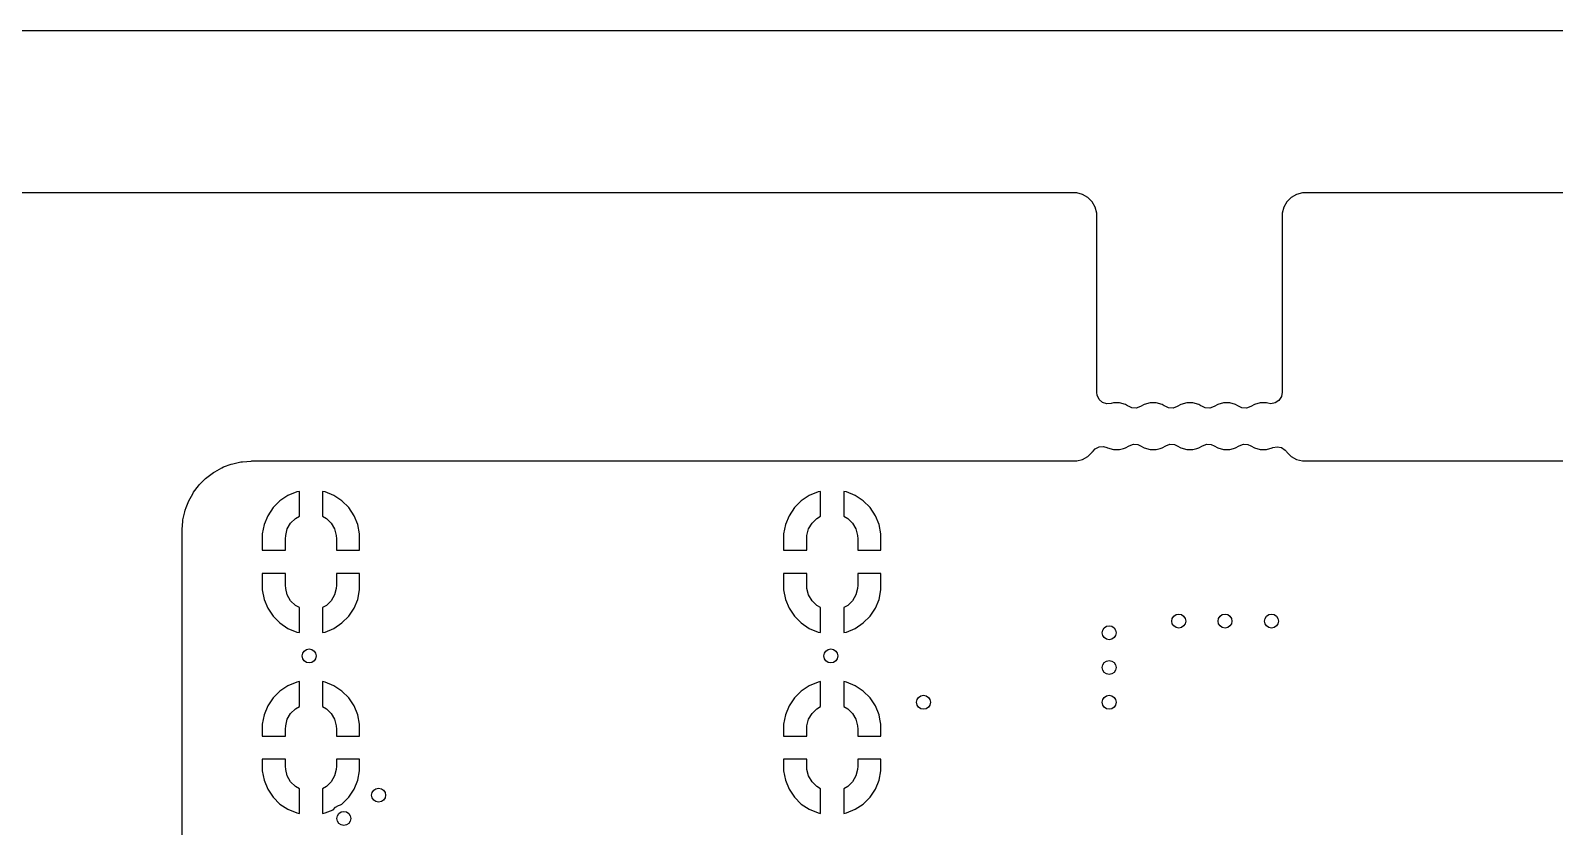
# Model space of a CAD drawing. Header units: inches. Extents: x 2.6 to 14.2, y -7.9 to -3.5.
# Drawn here: x 8.396 to 9.689, y -4.128 to -3.452 of the extents above; entities that cross this region are included whole.
import ezdxf

# ---------------------------------------------------------------- set-up
doc = ezdxf.new("R2010")
doc.units = ezdxf.units.IN
doc.header["$MEASUREMENT"] = 0
doc.layers.add('B.Cu', color=153, linetype='CONTINUOUS', true_color=0x4d7fc4)

msp = doc.modelspace()

# ---------------------------------------------------------------- linework, layer by layer
at = {"layer": 'B.Cu', "linetype": 'CONTINUOUS'}
for p, q in [((2.598, -3.4524), (14.1925, -3.4524)), ((9.2837, -3.5901), (7.512, -3.5901)), ((9.2887, -3.5914), (9.2837, -3.5901)), ((9.2932, -3.594), (9.2887, -3.5914)), ((9.2887, -3.5914), (9.2887, -3.5914)), ((9.2887, -3.5914), (9.2887, -3.5914)), ((9.2968, -3.5977), (9.2932, -3.594)), ((9.4658, -3.594), (9.4622, -3.5977)), ((9.4703, -3.5914), (9.4658, -3.594)), ((9.4753, -3.5901), (9.4703, -3.5914)), ((9.4703, -3.5914), (9.4703, -3.5914)), ((9.4703, -3.5914), (9.4703, -3.5914)), ((9.4805, -3.5901), (9.4753, -3.5901)), ((10.2679, -3.5901), (9.4805, -3.5901)), ((9.2994, -3.6022), (9.2968, -3.5977)), ((9.3008, -3.6072), (9.2994, -3.6022)), ((9.2994, -3.6022), (9.2994, -3.6022)), ((9.3008, -3.7593), (9.3008, -3.6072)), ((9.4596, -3.6022), (9.4582, -3.6072)), ((9.4582, -3.6072), (9.4582, -3.7591)), ((9.4622, -3.5977), (9.4596, -3.6022)), ((9.3011, -3.7618), (9.3008, -3.7593)), ((9.3028, -3.7653), (9.3011, -3.7618)), ((9.4575, -3.7629), (9.4553, -3.7661)), ((9.4582, -3.7591), (9.4575, -3.7629)), ((9.3057, -3.7678), (9.3028, -3.7653)), ((9.3093, -3.769), (9.3057, -3.7678)), ((9.3131, -3.7688), (9.3093, -3.769)), ((9.3149, -3.7683), (9.3131, -3.7688)), ((9.32, -3.7683), (9.3149, -3.7683)), ((9.3149, -3.7683), (9.3149, -3.7683)), ((9.3251, -3.7696), (9.32, -3.7683)), ((9.3269, -3.7707), (9.3251, -3.7696)), ((9.3251, -3.7696), (9.3251, -3.7696)), ((9.3281, -3.7714), (9.3269, -3.7707)), ((9.3305, -3.7724), (9.3281, -3.7714)), ((9.3343, -3.7726), (9.3305, -3.7724)), ((9.3379, -3.7714), (9.3343, -3.7726)), ((9.341, -3.7696), (9.3379, -3.7714)), ((9.346, -3.7683), (9.341, -3.7696)), ((9.3512, -3.7683), (9.346, -3.7683)), ((9.3562, -3.7696), (9.3512, -3.7683)), ((9.358, -3.7707), (9.3562, -3.7696)), ((9.3562, -3.7696), (9.3562, -3.7696)), ((9.3593, -3.7714), (9.358, -3.7707)), ((9.3617, -3.7724), (9.3593, -3.7714)), ((9.3655, -3.7726), (9.3617, -3.7724)), ((9.3691, -3.7714), (9.3655, -3.7726)), ((9.3722, -3.7696), (9.3691, -3.7714)), ((9.3772, -3.7683), (9.3722, -3.7696)), ((9.3824, -3.7683), (9.3772, -3.7683)), ((9.3874, -3.7696), (9.3824, -3.7683)), ((9.3892, -3.7707), (9.3874, -3.7696)), ((9.3874, -3.7696), (9.3874, -3.7696)), ((9.3905, -3.7714), (9.3892, -3.7707)), ((9.3928, -3.7724), (9.3905, -3.7714)), ((9.3967, -3.7726), (9.3928, -3.7724)), ((9.4003, -3.7714), (9.3967, -3.7726)), ((9.4034, -3.7696), (9.4003, -3.7714)), ((9.4084, -3.7683), (9.4034, -3.7696)), ((9.4136, -3.7683), (9.4084, -3.7683)), ((9.4186, -3.7696), (9.4136, -3.7683)), ((9.4204, -3.7707), (9.4186, -3.7696)), ((9.4186, -3.7696), (9.4186, -3.7696)), ((9.4216, -3.7714), (9.4204, -3.7707)), ((9.424, -3.7724), (9.4216, -3.7714)), ((9.4278, -3.7726), (9.424, -3.7724)), ((9.4314, -3.7714), (9.4278, -3.7726)), ((9.4345, -3.7696), (9.4314, -3.7714)), ((9.4395, -3.7683), (9.4345, -3.7696)), ((9.4447, -3.7683), (9.4395, -3.7683)), ((9.4459, -3.7686), (9.4447, -3.7683)), ((9.4447, -3.7683), (9.4447, -3.7683)), ((9.4484, -3.7689), (9.4459, -3.7686)), ((9.4522, -3.7682), (9.4484, -3.7689)), ((9.4553, -3.7661), (9.4522, -3.7682)), ((9.3281, -3.8046), (9.3318, -3.8033)), ((9.3318, -3.8033), (9.3356, -3.8036)), ((9.3356, -3.8036), (9.3379, -3.8046)), ((9.3593, -3.8046), (9.3629, -3.8033)), ((9.3629, -3.8033), (9.3667, -3.8036)), ((9.3667, -3.8036), (9.3691, -3.8046)), ((9.3905, -3.8046), (9.3941, -3.8033)), ((9.3941, -3.8033), (9.3979, -3.8036)), ((9.3979, -3.8036), (9.4003, -3.8046)), ((9.4216, -3.8046), (9.4253, -3.8033)), ((9.4253, -3.8033), (9.4291, -3.8036)), ((9.4291, -3.8036), (9.4314, -3.8046)), ((9.2837, -3.8175), (9.2887, -3.8162)), ((9.2887, -3.8162), (9.2932, -3.8136)), ((9.2932, -3.8136), (9.2968, -3.8099)), ((9.2968, -3.8099), (9.2972, -3.8094)), ((9.2968, -3.8099), (9.2968, -3.8099)), ((9.2972, -3.8094), (9.2973, -3.8095)), ((9.2973, -3.8095), (9.2993, -3.8072)), ((9.2993, -3.8072), (9.3027, -3.8055)), ((9.3027, -3.8055), (9.3065, -3.8053)), ((9.3065, -3.8053), (9.3092, -3.8062)), ((9.3092, -3.8062), (9.3093, -3.8061)), ((9.3093, -3.8061), (9.3098, -3.8064)), ((9.3098, -3.8064), (9.3149, -3.8077)), ((9.3149, -3.8077), (9.32, -3.8077)), ((9.32, -3.8077), (9.3233, -3.8068)), ((9.3233, -3.8068), (9.3251, -3.8064)), ((9.3251, -3.8064), (9.3281, -3.8046)), ((9.3379, -3.8046), (9.341, -3.8064)), ((9.341, -3.8064), (9.341, -3.8064)), ((9.341, -3.8064), (9.341, -3.8064)), ((9.341, -3.8064), (9.346, -3.8077)), ((9.346, -3.8077), (9.3512, -3.8077)), ((9.3512, -3.8077), (9.3545, -3.8068)), ((9.3545, -3.8068), (9.3562, -3.8064)), ((9.3562, -3.8064), (9.3593, -3.8046)), ((9.3691, -3.8046), (9.3722, -3.8064)), ((9.3722, -3.8064), (9.3772, -3.8077)), ((9.3772, -3.8077), (9.3824, -3.8077)), ((9.3824, -3.8077), (9.3857, -3.8068)), ((9.3857, -3.8068), (9.3874, -3.8064)), ((9.3874, -3.8064), (9.3905, -3.8046)), ((9.4003, -3.8046), (9.4034, -3.8064)), ((9.4034, -3.8064), (9.4084, -3.8077)), ((9.4084, -3.8077), (9.4136, -3.8077)), ((9.4136, -3.8077), (9.4169, -3.8068)), ((9.4169, -3.8068), (9.4186, -3.8064)), ((9.4186, -3.8064), (9.4216, -3.8046)), ((9.4314, -3.8046), (9.4345, -3.8064)), ((9.4345, -3.8064), (9.4345, -3.8064)), ((9.4345, -3.8064), (9.4345, -3.8064)), ((9.4345, -3.8064), (9.4395, -3.8077)), ((9.4395, -3.8077), (9.4447, -3.8077)), ((9.4447, -3.8077), (9.4497, -3.8064)), ((9.4497, -3.8064), (9.4501, -3.8062)), ((9.4497, -3.8064), (9.4497, -3.8064)), ((9.4497, -3.8064), (9.4497, -3.8064)), ((9.4497, -3.8064), (9.4497, -3.8064)), ((9.4501, -3.8062), (9.4539, -3.8054)), ((9.4539, -3.8054), (9.4576, -3.8062)), ((9.4576, -3.8062), (9.4608, -3.8083)), ((9.4608, -3.8083), (9.4617, -3.8095)), ((9.4617, -3.8095), (9.4618, -3.8094)), ((9.4618, -3.8094), (9.4622, -3.8099)), ((9.4622, -3.8099), (9.4622, -3.8099)), ((9.4622, -3.8099), (9.4658, -3.8136)), ((9.4658, -3.8136), (9.4703, -3.8162)), ((9.4703, -3.8162), (9.4753, -3.8175)), ((8.5452, -3.8315), (8.5508, -3.8273)), ((8.5508, -3.8273), (8.552, -3.8266)), ((8.552, -3.8266), (8.5581, -3.8232)), ((8.5581, -3.8232), (8.5594, -3.8226)), ((8.5594, -3.8226), (8.566, -3.8202)), ((8.566, -3.8202), (8.5673, -3.8198)), ((8.5673, -3.8198), (8.5742, -3.8183)), ((8.5742, -3.8183), (8.5756, -3.8181)), ((8.5756, -3.8181), (8.5829, -3.8176)), ((8.5829, -3.8176), (8.5836, -3.8175)), ((8.5836, -3.8175), (8.5859, -3.8175)), ((8.5859, -3.8175), (8.5859, -3.8175)), ((8.5859, -3.8175), (9.2785, -3.8175)), ((9.2785, -3.8175), (9.2837, -3.8175)), ((9.4753, -3.8175), (10.2679, -3.8175)), ((8.534, -3.8441), (8.5382, -3.8385)), ((8.5382, -3.8385), (8.5391, -3.8374)), ((8.5391, -3.8374), (8.5441, -3.8325)), ((8.5441, -3.8325), (8.5452, -3.8315)), ((8.5277, -3.8571), (8.5293, -3.8527)), ((8.5293, -3.8527), (8.5299, -3.8514)), ((8.5299, -3.8514), (8.5333, -3.8453)), ((8.5333, -3.8453), (8.534, -3.8441)), ((8.6073, -3.8514), (8.6015, -3.8571)), ((8.614, -3.8468), (8.6073, -3.8514)), ((8.6216, -3.8437), (8.614, -3.8468)), ((8.614, -3.8468), (8.614, -3.8468)), ((8.6238, -3.8433), (8.6216, -3.8437)), ((8.6238, -3.8644), (8.6238, -3.8433)), ((8.6238, -3.8433), (8.6238, -3.8433)), ((8.6457, -3.8437), (8.6435, -3.8433)), ((8.6435, -3.8433), (8.6435, -3.8644)), ((8.6532, -3.8468), (8.6457, -3.8437)), ((8.66, -3.8514), (8.6532, -3.8468)), ((8.6532, -3.8468), (8.6532, -3.8468)), ((8.6657, -3.8571), (8.66, -3.8514)), ((9.0498, -3.8514), (9.044, -3.8571)), ((9.0566, -3.8468), (9.0498, -3.8514)), ((9.0641, -3.8437), (9.0566, -3.8468)), ((9.0566, -3.8468), (9.0566, -3.8468)), ((9.0663, -3.8433), (9.0641, -3.8437)), ((9.0663, -3.8644), (9.0663, -3.8433)), ((9.0663, -3.8433), (9.0663, -3.8433)), ((9.0882, -3.8437), (9.086, -3.8433)), ((9.086, -3.8433), (9.086, -3.8644)), ((9.0957, -3.8468), (9.0882, -3.8437)), ((9.1025, -3.8514), (9.0957, -3.8468)), ((9.0957, -3.8468), (9.0957, -3.8468)), ((9.1083, -3.8571), (9.1025, -3.8514)), ((8.5248, -3.8689), (8.525, -3.8675)), ((8.525, -3.8675), (8.5265, -3.8606)), ((8.5265, -3.8606), (8.5269, -3.8593)), ((8.5269, -3.8593), (8.5277, -3.8571)), ((8.597, -3.8639), (8.5939, -3.8714)), ((8.6015, -3.8571), (8.597, -3.8639)), ((8.597, -3.8639), (8.597, -3.8639)), ((8.6164, -3.8703), (8.6204, -3.8663)), ((8.6204, -3.8663), (8.6238, -3.8644)), ((8.6435, -3.8644), (8.6468, -3.8663)), ((8.6468, -3.8663), (8.6508, -3.8703)), ((8.6703, -3.8639), (8.6657, -3.8571)), ((8.6734, -3.8714), (8.6703, -3.8639)), ((8.6703, -3.8639), (8.6703, -3.8639)), ((9.0395, -3.8639), (9.0364, -3.8714)), ((9.044, -3.8571), (9.0395, -3.8639)), ((9.0395, -3.8639), (9.0395, -3.8639)), ((9.059, -3.8703), (9.063, -3.8663)), ((9.063, -3.8663), (9.0663, -3.8644)), ((9.086, -3.8644), (9.0893, -3.8663)), ((9.0893, -3.8663), (9.0933, -3.8703)), ((9.1128, -3.8639), (9.1083, -3.8571)), ((9.1159, -3.8714), (9.1128, -3.8639)), ((9.1128, -3.8639), (9.1128, -3.8639)), ((8.5242, -3.8769), (8.5243, -3.8762)), ((8.5242, -3.8781), (8.5242, -3.8769)), ((8.5242, -3.8789), (8.5242, -3.8781)), ((8.5242, -3.8794), (8.5242, -3.8789)), ((8.5242, -3.88), (8.5242, -3.8794)), ((8.5242, -4.0408), (8.5242, -3.88)), ((8.5243, -3.8754), (8.5248, -3.8689)), ((8.5243, -3.8762), (8.5243, -3.8754)), ((8.5939, -3.8714), (8.5923, -3.8794)), ((8.5923, -3.8794), (8.5923, -3.8933)), ((8.612, -3.8835), (8.6122, -3.8806)), ((8.6122, -3.8806), (8.6136, -3.8752)), ((8.6136, -3.8752), (8.6164, -3.8703)), ((8.6508, -3.8703), (8.6536, -3.8752)), ((8.6536, -3.8752), (8.6551, -3.8806)), ((8.6551, -3.8806), (8.6553, -3.8835)), ((8.675, -3.8794), (8.6734, -3.8714)), ((8.675, -3.8933), (8.675, -3.8794)), ((9.0364, -3.8714), (9.0348, -3.8794)), ((9.0348, -3.8794), (9.0348, -3.8933)), ((9.0545, -3.8835), (9.0547, -3.8806)), ((9.0547, -3.8806), (9.0561, -3.8752)), ((9.0561, -3.8752), (9.059, -3.8703)), ((9.0933, -3.8703), (9.0962, -3.8752)), ((9.0962, -3.8752), (9.0976, -3.8806)), ((9.0976, -3.8806), (9.0978, -3.8835)), ((9.1175, -3.8794), (9.1159, -3.8714)), ((9.1175, -3.8933), (9.1175, -3.8794)), ((8.5923, -3.8933), (8.5923, -3.8933)), ((8.5923, -3.8933), (8.612, -3.8933)), ((8.612, -3.8933), (8.612, -3.8835)), ((8.6553, -3.8835), (8.6553, -3.8933)), ((8.6553, -3.8933), (8.675, -3.8933)), ((8.675, -3.8933), (8.675, -3.8933)), ((9.0348, -3.8933), (9.0348, -3.8933)), ((9.0348, -3.8933), (9.0545, -3.8933)), ((9.0545, -3.8933), (9.0545, -3.8835)), ((9.0978, -3.8835), (9.0978, -3.8933)), ((9.0978, -3.8933), (9.1175, -3.8933)), ((9.1175, -3.8933), (9.1175, -3.8933)), ((8.5923, -3.913), (8.5923, -3.913)), ((8.5923, -3.913), (8.5923, -3.9269)), ((8.612, -3.913), (8.5923, -3.913)), ((8.612, -3.9228), (8.612, -3.913)), ((8.675, -3.913), (8.6553, -3.913)), ((8.6553, -3.913), (8.6553, -3.9228)), ((8.675, -3.9269), (8.675, -3.913)), ((8.675, -3.913), (8.675, -3.913)), ((9.0348, -3.913), (9.0348, -3.913)), ((9.0348, -3.913), (9.0348, -3.9269)), ((9.0545, -3.913), (9.0348, -3.913)), ((9.0545, -3.9228), (9.0545, -3.913)), ((9.1175, -3.913), (9.0978, -3.913)), ((9.0978, -3.913), (9.0978, -3.9228)), ((9.1175, -3.913), (9.1175, -3.913)), ((9.1175, -3.916), (9.1175, -3.913)), ((9.1175, -3.9269), (9.1175, -3.916)), ((8.5923, -3.9269), (8.5939, -3.9349)), ((8.6122, -3.9257), (8.612, -3.9228)), ((8.6136, -3.9311), (8.6122, -3.9257)), ((8.6164, -3.936), (8.6136, -3.9311)), ((8.6536, -3.9311), (8.6508, -3.936)), ((8.6551, -3.9257), (8.6536, -3.9311)), ((8.6553, -3.9228), (8.6551, -3.9257)), ((8.6734, -3.9349), (8.675, -3.9269)), ((9.0348, -3.9269), (9.0364, -3.9349)), ((9.0547, -3.9257), (9.0545, -3.9228)), ((9.0561, -3.9311), (9.0547, -3.9257)), ((9.059, -3.936), (9.0561, -3.9311)), ((9.0962, -3.9311), (9.0933, -3.936)), ((9.0976, -3.9257), (9.0962, -3.9311)), ((9.0978, -3.9228), (9.0976, -3.9257)), ((9.1159, -3.9349), (9.1175, -3.9269)), ((8.5939, -3.9349), (8.597, -3.9424)), ((8.597, -3.9424), (8.597, -3.9424)), ((8.597, -3.9424), (8.6015, -3.9492)), ((8.6204, -3.94), (8.6164, -3.936)), ((8.6238, -3.9419), (8.6204, -3.94)), ((8.6238, -3.963), (8.6238, -3.9419)), ((8.6468, -3.94), (8.6435, -3.9419)), ((8.6435, -3.9419), (8.6435, -3.963)), ((8.6508, -3.936), (8.6468, -3.94)), ((8.6657, -3.9492), (8.6703, -3.9424)), ((8.6703, -3.9424), (8.6734, -3.9349)), ((8.6703, -3.9424), (8.6703, -3.9424)), ((9.0364, -3.9349), (9.0395, -3.9424)), ((9.0395, -3.9424), (9.0395, -3.9424)), ((9.0395, -3.9424), (9.044, -3.9492)), ((9.063, -3.94), (9.059, -3.936)), ((9.0663, -3.9419), (9.063, -3.94)), ((9.0663, -3.963), (9.0663, -3.9419)), ((9.0893, -3.94), (9.086, -3.9419)), ((9.086, -3.9419), (9.086, -3.963)), ((9.0933, -3.936), (9.0893, -3.94)), ((9.1083, -3.9492), (9.1128, -3.9424)), ((9.1128, -3.9424), (9.1159, -3.9349)), ((9.1128, -3.9424), (9.1128, -3.9424)), ((8.6015, -3.9492), (8.6073, -3.9549)), ((8.6073, -3.9549), (8.614, -3.9595)), ((8.6532, -3.9595), (8.66, -3.9549)), ((8.66, -3.9549), (8.6657, -3.9492)), ((9.044, -3.9492), (9.0498, -3.9549)), ((9.0498, -3.9549), (9.0566, -3.9595)), ((9.0957, -3.9595), (9.1025, -3.9549)), ((9.1025, -3.9549), (9.1083, -3.9492)), ((8.614, -3.9595), (8.614, -3.9595)), ((8.614, -3.9595), (8.6216, -3.9626)), ((8.6216, -3.9626), (8.6216, -3.9626)), ((8.6216, -3.9626), (8.6238, -3.963)), ((8.6238, -3.963), (8.6238, -3.963)), ((8.6435, -3.963), (8.6457, -3.9626)), ((8.6457, -3.9626), (8.6532, -3.9595)), ((8.6457, -3.9626), (8.6457, -3.9626)), ((8.6532, -3.9595), (8.6532, -3.9595)), ((9.0566, -3.9595), (9.0566, -3.9595)), ((9.0566, -3.9595), (9.0641, -3.9626)), ((9.0641, -3.9626), (9.0641, -3.9626)), ((9.0641, -3.9626), (9.0663, -3.963)), ((9.0663, -3.963), (9.0663, -3.963)), ((9.086, -3.963), (9.0882, -3.9626)), ((9.0882, -3.9626), (9.0957, -3.9595)), ((9.0882, -3.9626), (9.0882, -3.9626)), ((9.0957, -3.9595), (9.0957, -3.9595)), ((8.614, -4.0082), (8.6073, -4.0128)), ((8.6216, -4.0051), (8.614, -4.0082)), ((8.614, -4.0082), (8.614, -4.0082)), ((8.6238, -4.0047), (8.6216, -4.0051)), ((8.6238, -4.0258), (8.6238, -4.0047)), ((8.6238, -4.0047), (8.6238, -4.0047)), ((8.6457, -4.0051), (8.6435, -4.0047)), ((8.6435, -4.0047), (8.6435, -4.0258)), ((8.6532, -4.0082), (8.6457, -4.0051)), ((8.66, -4.0128), (8.6532, -4.0082)), ((8.6532, -4.0082), (8.6532, -4.0082)), ((9.0566, -4.0082), (9.0498, -4.0128)), ((9.0641, -4.0051), (9.0566, -4.0082)), ((9.0566, -4.0082), (9.0566, -4.0082)), ((9.0663, -4.0047), (9.0641, -4.0051)), ((9.0663, -4.0258), (9.0663, -4.0047)), ((9.0663, -4.0047), (9.0663, -4.0047)), ((9.0882, -4.0051), (9.086, -4.0047)), ((9.086, -4.0047), (9.086, -4.0258)), ((9.0957, -4.0082), (9.0882, -4.0051)), ((9.1025, -4.0128), (9.0957, -4.0082)), ((9.0957, -4.0082), (9.0957, -4.0082)), ((8.6015, -4.0185), (8.597, -4.0253)), ((8.6073, -4.0128), (8.6015, -4.0185)), ((8.6657, -4.0185), (8.66, -4.0128)), ((8.6703, -4.0253), (8.6657, -4.0185)), ((9.044, -4.0185), (9.0395, -4.0253)), ((9.0498, -4.0128), (9.044, -4.0185)), ((9.1083, -4.0185), (9.1025, -4.0128)), ((9.1128, -4.0253), (9.1083, -4.0185)), ((8.5939, -4.0328), (8.5923, -4.0408)), ((8.597, -4.0253), (8.5939, -4.0328)), ((8.597, -4.0253), (8.597, -4.0253)), ((8.6136, -4.0366), (8.6164, -4.0317)), ((8.6164, -4.0317), (8.6204, -4.0277)), ((8.6204, -4.0277), (8.6238, -4.0258)), ((8.6435, -4.0258), (8.6468, -4.0277)), ((8.6468, -4.0277), (8.6508, -4.0317)), ((8.6508, -4.0317), (8.6536, -4.0366)), ((8.6734, -4.0328), (8.6703, -4.0253)), ((8.6703, -4.0253), (8.6703, -4.0253)), ((8.675, -4.0408), (8.6734, -4.0328)), ((9.0364, -4.0328), (9.0348, -4.0408)), ((9.0395, -4.0253), (9.0364, -4.0328)), ((9.0395, -4.0253), (9.0395, -4.0253)), ((9.0561, -4.0366), (9.059, -4.0317)), ((9.059, -4.0317), (9.063, -4.0277)), ((9.063, -4.0277), (9.0663, -4.0258)), ((9.086, -4.0258), (9.0893, -4.0277)), ((9.0893, -4.0277), (9.0933, -4.0317)), ((9.0933, -4.0317), (9.0962, -4.0366)), ((9.1159, -4.0328), (9.1128, -4.0253)), ((9.1128, -4.0253), (9.1128, -4.0253)), ((9.1166, -4.0365), (9.1159, -4.0328)), ((9.1169, -4.038), (9.1166, -4.0365)), ((8.5242, -4.1737), (8.5242, -4.0408)), ((8.5923, -4.0408), (8.5923, -4.0508)), ((8.612, -4.0449), (8.6122, -4.0421)), ((8.612, -4.0508), (8.612, -4.0449)), ((8.6122, -4.0421), (8.6136, -4.0366)), ((8.6536, -4.0366), (8.6551, -4.0421)), ((8.6551, -4.0421), (8.6553, -4.0449)), ((8.6553, -4.0449), (8.6553, -4.0508)), ((8.675, -4.0508), (8.675, -4.0408)), ((8.675, -4.0408), (8.675, -4.0408)), ((9.0348, -4.0408), (9.0348, -4.0508)), ((9.0545, -4.0449), (9.0547, -4.0421)), ((9.0545, -4.0508), (9.0545, -4.0449)), ((9.0547, -4.0421), (9.0561, -4.0366)), ((9.0962, -4.0366), (9.0976, -4.0421)), ((9.0976, -4.0421), (9.0978, -4.0449)), ((9.0978, -4.0449), (9.0978, -4.0508)), ((9.1175, -4.0408), (9.1169, -4.038)), ((9.1175, -4.0508), (9.1175, -4.0408)), ((8.5923, -4.0508), (8.5923, -4.0508)), ((8.5923, -4.0508), (8.612, -4.0508)), ((8.6553, -4.0508), (8.675, -4.0508)), ((8.675, -4.0508), (8.675, -4.0508)), ((9.0348, -4.0508), (9.0348, -4.0508)), ((9.0348, -4.0508), (9.0545, -4.0508)), ((9.0978, -4.0508), (9.1175, -4.0508)), ((9.1175, -4.0508), (9.1175, -4.0508)), ((8.5923, -4.0705), (8.5923, -4.0705)), ((8.5923, -4.0705), (8.5923, -4.0804)), ((8.612, -4.0705), (8.5923, -4.0705)), ((8.612, -4.0764), (8.612, -4.0705)), ((8.675, -4.0705), (8.6553, -4.0705)), ((8.6553, -4.0705), (8.6553, -4.0764)), ((8.675, -4.0804), (8.675, -4.0705)), ((8.675, -4.0705), (8.675, -4.0705)), ((9.0348, -4.0705), (9.0348, -4.0705)), ((9.0348, -4.0705), (9.0348, -4.0804)), ((9.0545, -4.0705), (9.0348, -4.0705)), ((9.0545, -4.0764), (9.0545, -4.0705)), ((9.1175, -4.0705), (9.0978, -4.0705)), ((9.0978, -4.0705), (9.0978, -4.0764)), ((9.1175, -4.0804), (9.1175, -4.0705)), ((9.1175, -4.0705), (9.1175, -4.0705)), ((8.5923, -4.0804), (8.5939, -4.0884)), ((8.6122, -4.0792), (8.612, -4.0764)), ((8.6136, -4.0847), (8.6122, -4.0792)), ((8.6164, -4.0896), (8.6136, -4.0847)), ((8.6536, -4.0847), (8.6508, -4.0896)), ((8.6551, -4.0792), (8.6536, -4.0847)), ((8.6553, -4.0764), (8.6551, -4.0792)), ((8.6734, -4.0884), (8.675, -4.0804)), ((9.0348, -4.0804), (9.0364, -4.0884)), ((9.0547, -4.0792), (9.0545, -4.0764)), ((9.0561, -4.0847), (9.0547, -4.0792)), ((9.059, -4.0896), (9.0561, -4.0847)), ((9.0962, -4.0847), (9.0933, -4.0896)), ((9.0976, -4.0792), (9.0962, -4.0847)), ((9.0978, -4.0764), (9.0976, -4.0792)), ((9.1159, -4.0884), (9.1175, -4.0804)), ((8.5939, -4.0884), (8.597, -4.096)), ((8.597, -4.096), (8.597, -4.096)), ((8.597, -4.096), (8.6015, -4.1027)), ((8.6204, -4.0936), (8.6164, -4.0896)), ((8.6238, -4.0955), (8.6204, -4.0936)), ((8.6238, -4.1166), (8.6238, -4.0955)), ((8.6468, -4.0936), (8.6435, -4.0955)), ((8.6435, -4.0955), (8.6435, -4.1166)), ((8.6508, -4.0896), (8.6468, -4.0936)), ((8.6657, -4.1027), (8.6703, -4.096)), ((8.6703, -4.096), (8.6734, -4.0884)), ((8.6703, -4.096), (8.6703, -4.096)), ((9.0364, -4.0884), (9.0395, -4.096)), ((9.0395, -4.096), (9.0395, -4.096)), ((9.0395, -4.096), (9.044, -4.1027)), ((9.063, -4.0936), (9.059, -4.0896)), ((9.0663, -4.0955), (9.063, -4.0936)), ((9.0663, -4.1166), (9.0663, -4.0955)), ((9.0893, -4.0936), (9.086, -4.0955)), ((9.086, -4.0955), (9.086, -4.1166)), ((9.0933, -4.0896), (9.0893, -4.0936)), ((9.1083, -4.1027), (9.1128, -4.096)), ((9.1128, -4.096), (9.1159, -4.0884)), ((9.1128, -4.096), (9.1128, -4.096)), ((8.6015, -4.1027), (8.6073, -4.1085)), ((8.6073, -4.1085), (8.614, -4.113)), ((8.614, -4.113), (8.614, -4.113)), ((8.614, -4.113), (8.6216, -4.1161)), ((8.6457, -4.1161), (8.6524, -4.1134)), ((8.6524, -4.1134), (8.6544, -4.1113)), ((8.6544, -4.1113), (8.6571, -4.1098)), ((8.6571, -4.1098), (8.6587, -4.1093)), ((8.6587, -4.1093), (8.66, -4.1085)), ((8.66, -4.1085), (8.6657, -4.1027)), ((9.044, -4.1027), (9.0498, -4.1085)), ((9.0498, -4.1085), (9.0566, -4.113)), ((9.0566, -4.113), (9.0566, -4.113)), ((9.0566, -4.113), (9.0641, -4.1161)), ((9.0882, -4.1161), (9.0957, -4.113)), ((9.0957, -4.113), (9.1025, -4.1085)), ((9.0957, -4.113), (9.0957, -4.113)), ((9.1025, -4.1085), (9.1083, -4.1027)), ((8.6216, -4.1161), (8.6216, -4.1161)), ((8.6216, -4.1161), (8.6238, -4.1166)), ((8.6238, -4.1166), (8.6238, -4.1166)), ((8.6435, -4.1166), (8.6457, -4.1161)), ((8.6457, -4.1161), (8.6457, -4.1161)), ((9.0641, -4.1161), (9.0641, -4.1161)), ((9.0641, -4.1161), (9.0663, -4.1166)), ((9.0663, -4.1166), (9.0663, -4.1166)), ((9.086, -4.1166), (9.0882, -4.1161)), ((9.0882, -4.1161), (9.0882, -4.1161))]:
    msp.add_line(p, q, dxfattribs=at)
at = {"layer": 'B.Cu'}
for centre in [(9.3112, -3.9632), (9.3703, -3.9533), (9.4096, -3.9533), (9.449, -3.9533), (8.6321, -3.9829), (9.075, -3.9829), (9.3112, -3.9927), (9.1537, -4.0222), (9.3112, -4.0222), (8.6911, -4.101), (8.6616, -4.1207)]:
    msp.add_circle(centre, 0.00591, dxfattribs=at)

doc.saveas('drawing.dxf')
